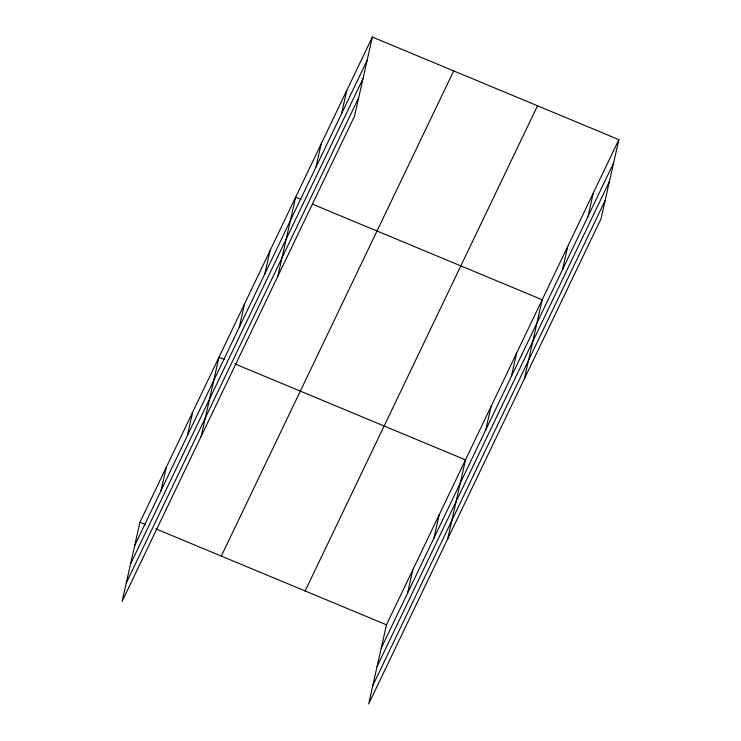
<?xml version="1.0" encoding="UTF-8"?>
<svg xmlns="http://www.w3.org/2000/svg" width="741" height="741" viewBox="0 0 741 741"><rect width="100%" height="100%" fill="white"/><g stroke="black" fill="none" stroke-linecap="round" stroke-linejoin="round"><path stroke-width="1.11" d="M372.353 37.05L139.966 522.229L122.126 601.359L354.522 116.18L372.353 37.05L618.874 139.641L601.034 218.771L368.647 703.95L386.478 624.82L618.874 139.641M161.047 490.561L166.299 467.247M187.38 435.578L192.632 412.255M201.144 436.403L218.975 357.273L224.254 359.468M239.278 327.216L244.539 303.903M264.843 273.846L270.104 250.532M277.829 276.291L295.668 197.162L300.948 199.357M315.972 167.105L321.224 143.791M341.536 113.734L346.788 90.421M407.559 593.152L412.82 569.829M433.902 538.161L439.154 514.847M447.657 538.985L465.496 459.855L234.823 363.868M485.8 429.808L491.051 406.485M511.364 376.437L516.616 353.114M524.35 378.873L542.18 299.744L312.572 204.192M562.493 269.696L567.745 246.373M588.058 216.326L593.309 193.012M134.705 545.552L367.101 60.364M130.555 563.966L362.951 78.787M126.276 582.945L358.672 97.766M221.309 556.083L453.705 70.904M305.125 590.966L537.521 105.787M381.226 648.143L613.613 162.955M377.076 666.557L609.463 181.369M372.797 685.536L605.193 200.348M139.966 522.229L145.245 524.433M155.805 528.824L386.478 624.82"/></g></svg>
